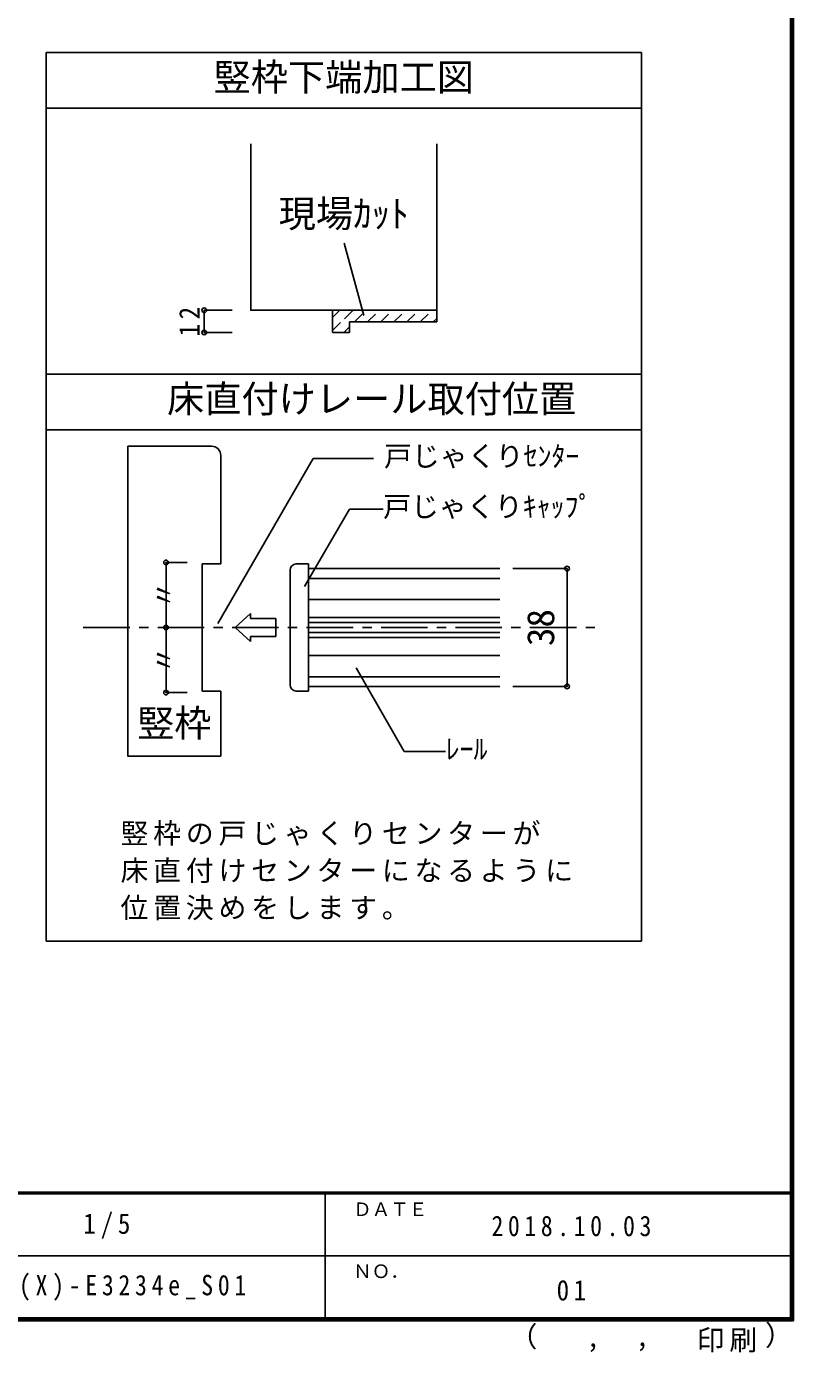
# Model space of a CAD drawing. Units: millimetres, scale not verified, with parts at other scales. Extents: x -973 to 977, y -718 to 696.
# Drawn here: x 564 to 977, y -718 to -5 of the extents above; entities that cross this region are included whole.
import ezdxf
from ezdxf.enums import TextEntityAlignment as Align

# ---------------------------------------------------------------- set-up
doc = ezdxf.new("R2010")
doc.units = ezdxf.units.MM
doc.header["$LTSCALE"] = 5
doc.header["$PDMODE"] = 32
doc.header["$PDSIZE"] = 2.5
doc.linetypes.add('CHAIN1', pattern=[8, 5, -1, 1, -1])
doc.linetypes.add('DASHED1', pattern=[1.8, 1.2, -0.6])
for name, color, linetype in [('0-4_枠', 3, 'Continuous'), ('0-A_文字', 3, 'Continuous'), ('0-B_寸法', 7, 'Continuous'), ('0-C_ハッチ', 4, 'DASHED1'), ('2-1_通り芯', 4, 'CHAIN1'), ('2-4_枠', 3, 'Continuous'), ('2-7_金物', 4, 'Continuous'), ('2-A_寸法', 7, 'Continuous'), ('2-B_ﾊｯﾁ', 4, 'Continuous'), ('F-1_枠', 6, 'Continuous'), ('F-A_文字', 7, 'Continuous')]:
    doc.layers.add(name, color=color, linetype=linetype)
doc.styles.add('ＭＳ ゴシック', font='')
doc.styles.get('ＭＳ ゴシック').set_extended_font_data('MS Gothic')

msp = doc.modelspace()

# ---------------------------------------------------------------- linework, layer by layer
at = {"layer": '0-4_枠'}
for p, q in [((784.986, -67.694), (784.986, -163.491)), ((728.986, -157.191), (728.986, -169.191)), ((737.986, -169.191), (737.986, -163.491)), ((737.986, -163.491), (784.986, -163.491)), ((728.986, -169.191), (737.986, -169.191))]:
    msp.add_line(p, q, dxfattribs=at)
msp.add_lwpolyline([(684.986, -67.694), (684.986, -157.191), (784.986, -157.191)], dxfattribs=at)
at = {"layer": '0-A_文字'}
for p, q in [((574.986, -18.5), (894.986, -18.5)), ((574.986, -496.5), (574.986, -18.5)), ((894.986, -496.5), (894.986, -18.5)), ((574.986, -48.5), (894.986, -48.5)), ((574.986, -191.604), (894.986, -191.604)), ((574.986, -221.604), (894.986, -221.604)), ((574.986, -496.5), (894.986, -496.5))]:
    msp.add_line(p, q, dxfattribs=at)
at = {"layer": '0-A_文字', "color": 7}
msp.add_line((735.235, -121.107), (745.686, -160.111), dxfattribs=at)
at = {"layer": '0-B_寸法', "color": 4}
for p, q in [((659.986, -169.191), (659.986, -157.191)), ((659.986, -157.191), (674.986, -157.191)), ((659.986, -169.191), (674.986, -169.191))]:
    msp.add_line(p, q, dxfattribs=at)
at = {"layer": '0-B_寸法'}
for p in [(659.986, -157.191), (659.986, -169.191)]:
    msp.add_point(p, dxfattribs=at)
at = {"layer": '0-C_ハッチ'}
for p, q in [((728.986, -161.036), (732.831, -157.191)), ((728.986, -168.107), (739.902, -157.191)), ((740.673, -163.491), (746.973, -157.191)), ((747.744, -163.491), (754.044, -157.191)), ((754.815, -163.491), (761.115, -157.191)), ((761.886, -163.491), (768.186, -157.191)), ((768.957, -163.491), (775.257, -157.191)), ((776.028, -163.491), (782.328, -157.191)), ((783.1, -163.491), (784.986, -161.605)), ((734.973, -169.191), (737.986, -166.178))]:
    msp.add_line(p, q, dxfattribs=at)
at = {"layer": '2-1_通り芯'}
msp.add_line((594.986, -327.862), (874.986, -327.862), dxfattribs=at)
at = {"layer": '2-4_枠'}
for p, q in [((663.886, -230.362), (618.886, -230.362)), ((668.886, -235.362), (668.886, -293.695)), ((658.886, -362.028), (668.886, -362.028)), ((668.886, -397.028), (668.886, -362.028))]:
    msp.add_line(p, q, dxfattribs=at)
for points in [[(668.886, -397.028), (618.886, -397.028), (618.886, -230.362)], [(658.886, -362.028), (658.886, -293.695), (668.886, -293.695)]]:
    msp.add_lwpolyline(points, dxfattribs=at)
msp.add_arc((663.886, -235.362), 5, 0, 90, dxfattribs=at)
at = {"layer": '2-7_金物'}
for p, q in [((706.087, -358.695), (706.087, -297.028)), ((709.42, -293.695), (716.087, -293.695)), ((716.087, -293.695), (716.087, -362.028)), ((716.087, -301.414), (818.852, -301.414)), ((716.087, -312.862), (818.852, -312.862)), ((676.572, -327.862), (684.855, -320.269)), ((684.855, -320.269), (684.855, -323.03)), ((676.572, -327.862), (684.855, -335.454)), ((698.429, -323.03), (684.855, -323.03)), ((698.429, -323.03), (698.429, -332.693)), ((716.087, -322.481), (818.852, -322.481)), ((684.855, -332.693), (684.855, -335.454)), ((698.429, -332.693), (684.855, -332.693)), ((716.087, -333.243), (818.852, -333.243)), ((716.087, -342.862), (818.852, -342.862)), ((716.087, -354.309), (818.852, -354.309)), ((709.42, -362.028), (716.087, -362.028))]:
    msp.add_line(p, q, dxfattribs=at)
at = {"layer": '2-7_金物', "color": 7}
for p, q in [((716.087, -296.195), (818.852, -296.195)), ((716.087, -296.195), (716.087, -359.528)), ((716.087, -325.195), (818.852, -325.195)), ((716.087, -330.528), (818.852, -330.528)), ((716.087, -359.528), (818.852, -359.528))]:
    msp.add_line(p, q, dxfattribs=at)
at = {"layer": '2-7_金物'}
for centre, start, end in [((709.42, -297.028), 90, 180), ((709.42, -358.695), 180, 270)]:
    msp.add_arc(centre, 3.333, start, end, dxfattribs=at)
at = {"layer": '2-A_寸法'}
for p, q in [((667.287, -325.727), (718.536, -236.961)), ((718.536, -236.961), (750.882, -236.961)), ((713.904, -305.839), (737.99, -264.121)), ((737.99, -264.121), (756.122, -264.121)), ((741.582, -349.633), (767.49, -394.506)), ((767.49, -394.506), (789.724, -394.506))]:
    msp.add_line(p, q, dxfattribs=at)
msp.add_point((639.443, -327.862), dxfattribs=at)
at = {"layer": '2-B_ﾊｯﾁ'}
for p, q in [((639.443, -292.862), (639.443, -362.862)), ((639.443, -292.862), (650.831, -292.862)), ((854.986, -296.195), (825.922, -296.195)), ((854.986, -359.528), (854.986, -296.195)), ((639.443, -362.862), (650.831, -362.862)), ((854.986, -359.528), (825.922, -359.528))]:
    msp.add_line(p, q, dxfattribs=at)
at = {"layer": '2-B_ﾊｯﾁ', "color": 7}
for p in [(639.443, -292.862), (854.986, -296.195), (639.443, -362.862), (854.986, -359.528)]:
    msp.add_point(p, dxfattribs=at)
at = {"layer": 'F-1_枠'}
for p, q in [((974.986, 695.833), (974.986, -700.833)), ((975.82, 695.833), (975.82, -700.833)), ((976.653, 695.833), (976.653, -700.833)), ((976.653, -631.667), (-973.347, -631.667)), ((976.653, -632.5), (-973.347, -632.5)), ((724.986, -632.5), (724.986, -699.167)), ((1.653, -665.833), (974.986, -665.834)), ((976.653, -699.167), (-973.347, -699.167)), ((976.653, -700), (-973.347, -700)), ((976.653, -700.833), (-973.347, -700.833))]:
    msp.add_line(p, q, dxfattribs=at)

# ---------------------------------------------------------------- texts
at = {"layer": '0-A_文字', "color": 7, "style": 'ＭＳ ゴシック'}
for s, p in [('竪枠下端加工図', (664.986, -43.5)), ('現場ｶｯﾄ', (699.986, -116.934)), ('床直付けレール取付位置', (639.986, -216.604))]:
    msp.add_text(s, height=14.66, dxfattribs=at).set_placement(p, align=Align.BOTTOM_LEFT)
at = {"layer": '0-B_寸法', "insert": (657.486, -171.316), "char_height": 11, "attachment_point": 7, "rotation": 90, "style": 'ＭＳ ゴシック'}
msp.add_mtext('\\T1.36;\\W0.9;12', dxfattribs=at)
at = {"layer": '2-A_寸法', "style": 'ＭＳ ゴシック'}
for s, height, p in [('戸じゃくりｾﾝﾀｰ', 11, (756.583, -244.461)), ('戸じゃくりｷｬｯﾌﾟ', 11, (756.122, -271.621)), ('竪枠', 14.66, (623.886, -390.994)), ('ﾚｰﾙ', 11, (789.724, -402.006))]:
    msp.add_text(s, height=height, dxfattribs=at).set_placement(p, align=Align.BOTTOM_LEFT)
for p in [(646.943, -317.862), (646.943, -352.862)]:
    msp.add_text('〃', height=11, rotation=90, dxfattribs=at).set_placement(p, align=Align.BOTTOM_LEFT)
at = {"layer": '2-A_寸法', "char_height": 11, "attachment_point": 7, "style": 'ＭＳ ゴシック'}
for s, insert in [('\\T1.17;竪枠の戸じゃくりセンターが', (614.986, -445.308)), ('\\T1.17;床直付けセンターになるように', (614.986, -465.308)), ('\\T1.17;位置決めをします。', (614.986, -485.308))]:
    msp.add_mtext(s, dxfattribs=dict(at, insert=insert))
at = {"layer": '2-B_ﾊｯﾁ', "color": 7, "style": 'ＭＳ ゴシック'}
msp.add_text('38', height=14.66, rotation=90, dxfattribs=at).set_placement((852.486, -337.862), align=Align.BOTTOM_LEFT)
at = {"layer": 'F-A_文字', "style": 'ＭＳ ゴシック'}
for s, height, p in [('ＤＡＴＥ', 7.331, (739.986, -646.667)), ('ＮＯ．', 7.331, (739.986, -680.001)), ('（', 11, (823.992, -718.052)), ('）', 11, (961.387, -717.355)), (',', 11, (865.199, -718.052)), (',', 11, (891.686, -717.588))]:
    msp.add_text(s, height=height, dxfattribs=at).set_placement(p, align=Align.BOTTOM_LEFT)
at = {"layer": 'F-A_文字', "char_height": 11, "attachment_point": 7, "style": 'ＭＳ ゴシック'}
for s, insert in [('\\T1.38;\\W0.9;1/5', (594.986, -656.667)), ('\\T1.39;\\W0.85;2018.10.03', (814.361, -655.417)), ('\\T1.4;\\W0.85;F12(X)-E3234e_S01', (533.736, -690.001)), ('\\T1.36;\\W0.9;01', (849.361, -690.001)), ('\\T1.17;印刷', (924.678, -717.82))]:
    msp.add_mtext(s, dxfattribs=dict(at, insert=insert))

doc.saveas('drawing.dxf')
